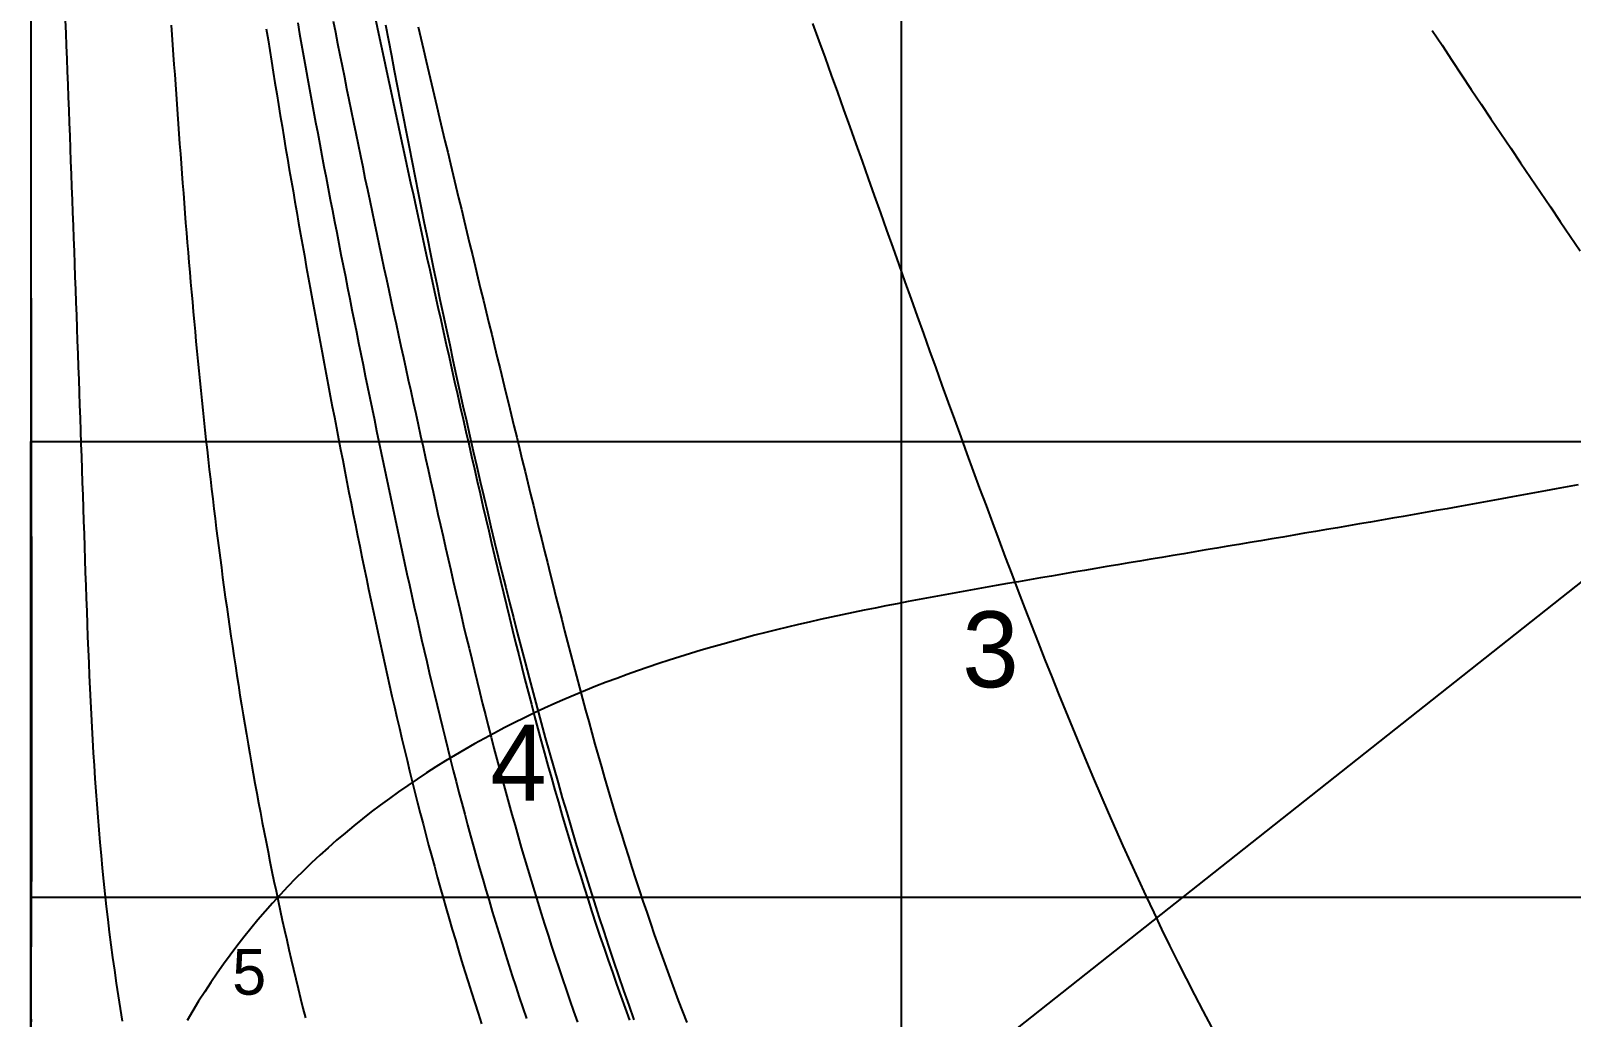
# Model space of a CAD drawing. Extents: x 3 to 181, y 2 to 128.
# Drawn here: x 80.67 to 85.74, y 83.02 to 86.27 of the extents above; entities that cross this region are included whole.
import ezdxf

# ---------------------------------------------------------------- set-up
doc = ezdxf.new("R2010")
doc.units = 0
doc.layers.get('0').update_dxf_attribs({"linetype": 'CONTINUOUS'})

msp = doc.modelspace()

# ---------------------------------------------------------------- linework, layer by layer
for p, q in [((83.5357, 80.4193), (83.5357, 95.6918)), ((80.6682, 89.4914), (80.6682, 80.4193)), ((80.6683, 89.4914), (80.6683, 80.4193)), ((92.1377, 89.4914), (80.6683, 80.4193)), ((80.6695, 84.92), (80.6682, 84.92)), ((80.6683, 83.4196), (80.6683, 84.9196)), ((80.6683, 84.9196), (92.1377, 84.9196)), ((80.6683, 82.4196), (80.6683, 83.4196)), ((80.6683, 83.4196), (92.1377, 83.4196))]:
    msp.add_line(p, q)
for points in [[(80.6683, 86.2847, 0), (80.6683, 86.2651, 0), (80.6683, 86.2455, 0), (80.6683, 86.2259, 0), (80.6683, 86.2062, 0), (80.6683, 86.1866, 0), (80.6683, 86.167, 0), (80.6683, 86.1474, 0), (80.6683, 86.1278, 0), (80.6683, 86.1082, 0), (80.6683, 86.0886, 0), (80.6683, 86.0689, 0), (80.6683, 86.0493, 0), (80.6684, 86.0297, 0), (80.6684, 86.0101, 0), (80.6684, 85.9905, 0), (80.6684, 85.9709, 0), (80.6684, 85.9513, 0), (80.6684, 85.9317, 0), (80.6684, 85.912, 0), (80.6684, 85.8924, 0), (80.6684, 85.8728, 0), (80.6684, 85.8532, 0), (80.6685, 85.8336, 0), (80.6685, 85.814, 0), (80.6685, 85.7944, 0), (80.6685, 85.7748, 0), (80.6685, 85.7551, 0), (80.6685, 85.7355, 0), (80.6685, 85.7159, 0), (80.6686, 85.6963, 0), (80.6686, 85.6767, 0), (80.6686, 85.6571, 0), (80.6686, 85.6375, 0), (80.6686, 85.6178, 0), (80.6686, 85.5982, 0), (80.6687, 85.5786, 0), (80.6687, 85.559, 0), (80.6687, 85.5394, 0), (80.6687, 85.5198, 0), (80.6687, 85.5002, 0), (80.6688, 85.4806, 0), (80.6688, 85.4609, 0), (80.6688, 85.4413, 0), (80.6688, 85.4217, 0), (80.6688, 85.4021, 0), (80.6689, 85.3825, 0), (80.6689, 85.3629, 0), (80.6689, 85.3433, 0), (80.6689, 85.3236, 0), (80.669, 85.304, 0), (80.669, 85.2844, 0), (80.669, 85.2648, 0), (80.669, 85.2452, 0), (80.6691, 85.2256, 0), (80.6691, 85.206, 0), (80.6691, 85.1864, 0), (80.6691, 85.1667, 0), (80.6692, 85.1471, 0), (80.6692, 85.1275, 0), (80.6692, 85.1079, 0), (80.6692, 85.0883, 0), (80.6693, 85.0687, 0), (80.6693, 85.0491, 0), (80.6693, 85.0295, 0), (80.6694, 85.0098, 0), (80.6694, 84.9902, 0), (80.6694, 84.9706, 0), (80.6694, 84.951, 0), (80.6695, 84.9314, 0), (80.6695, 84.9118, 0), (80.6695, 84.8922, 0), (80.6696, 84.8725, 0), (80.6696, 84.8529, 0), (80.6696, 84.8333, 0), (80.6696, 84.8137, 0), (80.6697, 84.7941, 0), (80.6697, 84.7745, 0), (80.6697, 84.7549, 0), (80.6698, 84.7353, 0), (80.6698, 84.7156, 0), (80.6698, 84.696, 0), (80.6699, 84.6764, 0), (80.6699, 84.6568, 0), (80.6699, 84.6372, 0), (80.6699, 84.6176, 0), (80.67, 84.598, 0), (80.67, 84.5784, 0), (80.67, 84.5587, 0), (80.6701, 84.5391, 0), (80.6701, 84.5195, 0), (80.6701, 84.4999, 0), (80.6702, 84.4803, 0), (80.6702, 84.4607, 0), (80.6702, 84.4411, 0), (80.6703, 84.4215, 0), (80.6703, 84.4018, 0), (80.6703, 84.3822, 0), (80.6703, 84.3626, 0), (80.6704, 84.343, 0), (80.6704, 84.3234, 0), (80.6704, 84.3038, 0), (80.6704, 84.2842, 0), (80.6705, 84.2646, 0), (80.6705, 84.2449, 0), (80.6705, 84.2253, 0), (80.6705, 84.2057, 0), (80.6706, 84.1861, 0), (80.6706, 84.1665, 0), (80.6706, 84.1469, 0), (80.6706, 84.1273, 0), (80.6706, 84.1077, 0), (80.6707, 84.088, 0), (80.6707, 84.0684, 0), (80.6707, 84.0488, 0), (80.6707, 84.0292, 0), (80.6707, 84.0096, 0), (80.6707, 83.99, 0), (80.6707, 83.9704, 0), (80.6707, 83.9508, 0), (80.6707, 83.9311, 0), (80.6707, 83.9115, 0), (80.6707, 83.8919, 0), (80.6707, 83.8723, 0), (80.6707, 83.8527, 0), (80.6707, 83.8331, 0), (80.6707, 83.8135, 0), (80.6706, 83.7939, 0), (80.6706, 83.7742, 0), (80.6706, 83.7546, 0), (80.6706, 83.735, 0), (80.6706, 83.7154, 0), (80.6705, 83.6958, 0), (80.6705, 83.6762, 0), (80.6704, 83.6566, 0), (80.6704, 83.637, 0), (80.6704, 83.6173, 0), (80.6703, 83.5977, 0), (80.6703, 83.5781, 0), (80.6702, 83.5585, 0), (80.6702, 83.5389, 0), (80.6701, 83.5193, 0), (80.67, 83.4997, 0), (80.67, 83.48, 0), (80.6699, 83.4604, 0), (80.6698, 83.4408, 0), (80.6697, 83.4212, 0), (80.6697, 83.4016, 0), (80.6696, 83.382, 0), (80.6695, 83.3624, 0), (80.6694, 83.3427, 0), (80.6693, 83.3231, 0), (80.6692, 83.3035, 0), (80.6691, 83.2839, 0), (80.6689, 83.2643, 0), (80.6688, 83.2447, 0), (80.6687, 83.2251, 0), (80.6686, 83.2054, 0), (80.6685, 83.1858, 0), (80.6684, 83.1662, 0), (80.6683, 83.1466, 0), (80.6682, 83.127, 0), (80.6682, 83.1074, 0), (80.6683, 83.0878, 0), (80.6684, 83.0681, 0), (80.6686, 83.0485, 0), (80.6688, 83.0289, 0), (80.6691, 83.0093, 0)], [(80.7814, 86.3064, 0), (80.7831, 86.2642, 0), (80.7847, 86.2219, 0), (80.7864, 86.1797, 0), (80.788, 86.1375, 0), (80.7897, 86.0953, 0), (80.7913, 86.053, 0), (80.7929, 86.0108, 0), (80.7945, 85.9686, 0), (80.7962, 85.9263, 0), (80.7978, 85.8841, 0), (80.7994, 85.8419, 0), (80.801, 85.7996, 0), (80.8026, 85.7574, 0), (80.8042, 85.7152, 0), (80.8058, 85.6729, 0), (80.8074, 85.6307, 0), (80.809, 85.5885, 0), (80.8106, 85.5462, 0), (80.8121, 85.504, 0), (80.8137, 85.4617, 0), (80.8153, 85.4194, 0), (80.8168, 85.3772, 0), (80.8184, 85.3349, 0), (80.8199, 85.2926, 0), (80.8214, 85.2504, 0), (80.8229, 85.2081, 0), (80.8245, 85.1658, 0), (80.826, 85.1235, 0), (80.8275, 85.0812, 0), (80.829, 85.0389, 0), (80.8305, 84.9966, 0), (80.8319, 84.9542, 0), (80.8334, 84.9119, 0), (80.8349, 84.8696, 0), (80.8363, 84.8272, 0), (80.8377, 84.7849, 0), (80.8392, 84.7425, 0), (80.8406, 84.7001, 0), (80.842, 84.6577, 0), (80.8434, 84.6153, 0), (80.8448, 84.5729, 0), (80.8462, 84.5305, 0), (80.8477, 84.4881, 0), (80.8491, 84.4457, 0), (80.8506, 84.4033, 0), (80.8522, 84.3609, 0), (80.8537, 84.3184, 0), (80.8554, 84.276, 0), (80.8571, 84.2336, 0), (80.8589, 84.1912, 0), (80.8607, 84.1488, 0), (80.8627, 84.1064, 0), (80.8647, 84.064, 0), (80.8669, 84.0216, 0), (80.8691, 83.9793, 0), (80.8715, 83.9369, 0), (80.874, 83.8946, 0), (80.8767, 83.8523, 0), (80.8795, 83.81, 0), (80.8824, 83.7677, 0), (80.8855, 83.7254, 0), (80.8887, 83.6832, 0), (80.8921, 83.641, 0), (80.8958, 83.5988, 0), (80.8995, 83.5566, 0), (80.9035, 83.5145, 0), (80.9077, 83.4723, 0), (80.9121, 83.4303, 0), (80.9168, 83.3882, 0), (80.9216, 83.3462, 0), (80.9267, 83.3042, 0), (80.932, 83.2622, 0), (80.9376, 83.2203, 0), (80.9434, 83.1785, 0), (80.9495, 83.1366, 0), (80.9559, 83.0948, 0), (80.9625, 83.0531, 0), (80.9695, 83.0114, 0)], [(81.1309, 86.2907, 0), (81.1331, 86.2581, 0), (81.1353, 86.2255, 0), (81.1375, 86.193, 0), (81.1397, 86.1604, 0), (81.142, 86.1278, 0), (81.1442, 86.0952, 0), (81.1465, 86.0626, 0), (81.1488, 86.03, 0), (81.1511, 85.9974, 0), (81.1535, 85.9649, 0), (81.1558, 85.9323, 0), (81.1582, 85.8997, 0), (81.1606, 85.8671, 0), (81.163, 85.8346, 0), (81.1655, 85.802, 0), (81.168, 85.7695, 0), (81.1705, 85.7369, 0), (81.173, 85.7043, 0), (81.1756, 85.6718, 0), (81.1781, 85.6393, 0), (81.1808, 85.6067, 0), (81.1834, 85.5742, 0), (81.1861, 85.5417, 0), (81.1888, 85.5091, 0), (81.1916, 85.4766, 0), (81.1944, 85.4441, 0), (81.1972, 85.4116, 0), (81.2001, 85.3791, 0), (81.203, 85.3466, 0), (81.206, 85.3142, 0), (81.209, 85.2817, 0), (81.212, 85.2492, 0), (81.2151, 85.2168, 0), (81.2182, 85.1843, 0), (81.2214, 85.1519, 0), (81.2246, 85.1194, 0), (81.2279, 85.087, 0), (81.2312, 85.0546, 0), (81.2346, 85.0222, 0), (81.238, 84.9897, 0), (81.2414, 84.9573, 0), (81.2449, 84.9249, 0), (81.2485, 84.8926, 0), (81.2521, 84.8602, 0), (81.2558, 84.8278, 0), (81.2595, 84.7954, 0), (81.2633, 84.763, 0), (81.2671, 84.7307, 0), (81.271, 84.6983, 0), (81.275, 84.666, 0), (81.279, 84.6336, 0), (81.2831, 84.6013, 0), (81.2872, 84.569, 0), (81.2914, 84.5366, 0), (81.2956, 84.5043, 0), (81.2999, 84.472, 0), (81.3043, 84.4397, 0), (81.3087, 84.4074, 0), (81.3132, 84.3751, 0), (81.3178, 84.3428, 0), (81.3224, 84.3105, 0), (81.3272, 84.2782, 0), (81.3319, 84.2459, 0), (81.3368, 84.2136, 0), (81.3417, 84.1813, 0), (81.3466, 84.1491, 0), (81.3517, 84.1168, 0), (81.3568, 84.0845, 0), (81.362, 84.0523, 0), (81.3673, 84.02, 0), (81.3726, 83.9877, 0), (81.3781, 83.9555, 0), (81.3835, 83.9233, 0), (81.3891, 83.891, 0), (81.3948, 83.8588, 0), (81.4005, 83.8265, 0), (81.4063, 83.7943, 0), (81.4122, 83.7621, 0), (81.4182, 83.7298, 0), (81.4242, 83.6976, 0), (81.4304, 83.6654, 0), (81.4366, 83.6332, 0), (81.4429, 83.601, 0), (81.4493, 83.5687, 0), (81.4557, 83.5365, 0), (81.4623, 83.5043, 0), (81.4689, 83.4721, 0), (81.4757, 83.4399, 0), (81.4825, 83.4077, 0), (81.4894, 83.3755, 0), (81.4964, 83.3433, 0), (81.5035, 83.3111, 0), (81.5107, 83.2789, 0), (81.5181, 83.2468, 0), (81.5255, 83.2146, 0), (81.533, 83.1825, 0), (81.5406, 83.1504, 0), (81.5484, 83.1183, 0), (81.5562, 83.0862, 0), (81.5642, 83.0542, 0), (81.5723, 83.0222, 0)], [(81.547, 86.2981, 0), (81.5534, 86.2617, 0), (81.5598, 86.2253, 0), (81.5663, 86.1889, 0), (81.5729, 86.1525, 0), (81.5794, 86.1161, 0), (81.5861, 86.0797, 0), (81.5927, 86.0434, 0), (81.5994, 86.007, 0), (81.6061, 85.9706, 0), (81.6129, 85.9343, 0), (81.6197, 85.8979, 0), (81.6265, 85.8616, 0), (81.6334, 85.8253, 0), (81.6403, 85.7889, 0), (81.6473, 85.7526, 0), (81.6542, 85.7163, 0), (81.6612, 85.68, 0), (81.6683, 85.6437, 0), (81.6754, 85.6074, 0), (81.6825, 85.5711, 0), (81.6896, 85.5348, 0), (81.6967, 85.4985, 0), (81.7039, 85.4622, 0), (81.7111, 85.4259, 0), (81.7184, 85.3897, 0), (81.7256, 85.3534, 0), (81.7329, 85.3171, 0), (81.7402, 85.2808, 0), (81.7476, 85.2446, 0), (81.7549, 85.2083, 0), (81.7623, 85.1721, 0), (81.7697, 85.1358, 0), (81.7771, 85.0996, 0), (81.7846, 85.0633, 0), (81.7921, 85.0271, 0), (81.7995, 84.9909, 0), (81.807, 84.9546, 0), (81.8146, 84.9184, 0), (81.8221, 84.8822, 0), (81.8296, 84.8459, 0), (81.8372, 84.8097, 0), (81.8448, 84.7735, 0), (81.8525, 84.7373, 0), (81.8601, 84.7011, 0), (81.8678, 84.6649, 0), (81.8755, 84.6287, 0), (81.8833, 84.5925, 0), (81.8911, 84.5563, 0), (81.8989, 84.5202, 0), (81.9068, 84.484, 0), (81.9148, 84.4479, 0), (81.9227, 84.4117, 0), (81.9308, 84.3756, 0), (81.9389, 84.3395, 0), (81.947, 84.3034, 0), (81.9552, 84.2673, 0), (81.9635, 84.2313, 0), (81.9719, 84.1952, 0), (81.9803, 84.1592, 0), (81.9887, 84.1232, 0), (81.9973, 84.0872, 0), (82.0059, 84.0512, 0), (82.0146, 84.0153, 0), (82.0234, 83.9794, 0), (82.0323, 83.9435, 0), (82.0413, 83.9076, 0), (82.0503, 83.8717, 0), (82.0594, 83.8359, 0), (82.0687, 83.8001, 0), (82.078, 83.7643, 0), (82.0874, 83.7285, 0), (82.097, 83.6928, 0), (82.1066, 83.6571, 0), (82.1163, 83.6214, 0), (82.1262, 83.5858, 0), (82.1362, 83.5502, 0), (82.1462, 83.5146, 0), (82.1564, 83.479, 0), (82.1667, 83.4435, 0), (82.1772, 83.408, 0), (82.1877, 83.3726, 0), (82.1984, 83.3371, 0), (82.2092, 83.3018, 0), (82.2202, 83.2664, 0), (82.2312, 83.2311, 0), (82.2424, 83.1958, 0), (82.2537, 83.1606, 0), (82.2651, 83.1254, 0), (82.2767, 83.0902, 0), (82.2883, 83.0551, 0), (82.3001, 83.02, 0)], [(81.664, 86.3039, 0), (81.6713, 86.2669, 0), (81.6785, 86.2299, 0), (81.6859, 86.1929, 0), (81.6932, 86.1559, 0), (81.7006, 86.1189, 0), (81.708, 86.082, 0), (81.7155, 86.045, 0), (81.723, 86.008, 0), (81.7305, 85.9711, 0), (81.7381, 85.9342, 0), (81.7457, 85.8972, 0), (81.7533, 85.8603, 0), (81.761, 85.8234, 0), (81.7686, 85.7864, 0), (81.7764, 85.7495, 0), (81.7841, 85.7126, 0), (81.7919, 85.6757, 0), (81.7997, 85.6388, 0), (81.8075, 85.6019, 0), (81.8154, 85.565, 0), (81.8232, 85.5282, 0), (81.8311, 85.4913, 0), (81.8391, 85.4544, 0), (81.847, 85.4175, 0), (81.855, 85.3806, 0), (81.8629, 85.3438, 0), (81.8709, 85.3069, 0), (81.879, 85.27, 0), (81.887, 85.2332, 0), (81.895, 85.1963, 0), (81.9031, 85.1595, 0), (81.9112, 85.1226, 0), (81.9193, 85.0858, 0), (81.9274, 85.0489, 0), (81.9355, 85.0121, 0), (81.9436, 84.9752, 0), (81.9517, 84.9383, 0), (81.9599, 84.9015, 0), (81.968, 84.8647, 0), (81.9762, 84.8278, 0), (81.9844, 84.791, 0), (81.9926, 84.7541, 0), (82.0008, 84.7173, 0), (82.009, 84.6805, 0), (82.0173, 84.6436, 0), (82.0256, 84.6068, 0), (82.034, 84.57, 0), (82.0423, 84.5332, 0), (82.0508, 84.4964, 0), (82.0592, 84.4596, 0), (82.0677, 84.4229, 0), (82.0763, 84.3861, 0), (82.0849, 84.3494, 0), (82.0935, 84.3126, 0), (82.1023, 84.2759, 0), (82.1111, 84.2392, 0), (82.1199, 84.2026, 0), (82.1288, 84.1659, 0), (82.1378, 84.1293, 0), (82.1469, 84.0927, 0), (82.156, 84.0561, 0), (82.1652, 84.0195, 0), (82.1746, 83.9829, 0), (82.184, 83.9464, 0), (82.1934, 83.9099, 0), (82.203, 83.8734, 0), (82.2127, 83.837, 0), (82.2225, 83.8006, 0), (82.2323, 83.7642, 0), (82.2423, 83.7278, 0), (82.2524, 83.6915, 0), (82.2626, 83.6552, 0), (82.2729, 83.6189, 0), (82.2833, 83.5826, 0), (82.2939, 83.5464, 0), (82.3046, 83.5103, 0), (82.3154, 83.4741, 0), (82.3263, 83.438, 0), (82.3374, 83.402, 0), (82.3486, 83.366, 0), (82.3599, 83.33, 0), (82.3714, 83.294, 0), (82.383, 83.2581, 0), (82.3947, 83.2223, 0), (82.4066, 83.1865, 0), (82.4186, 83.1507, 0), (82.4307, 83.115, 0), (82.443, 83.0793, 0), (82.4554, 83.0436, 0), (82.4679, 83.008, 0)], [(81.8047, 86.3041, 0), (81.8134, 86.2631, 0), (81.8221, 86.2221, 0), (81.8308, 86.1811, 0), (81.8395, 86.1401, 0), (81.8483, 86.0991, 0), (81.857, 86.0581, 0), (81.8658, 86.0171, 0), (81.8746, 85.9761, 0), (81.8834, 85.9351, 0), (81.8923, 85.8942, 0), (81.9011, 85.8532, 0), (81.91, 85.8122, 0), (81.9189, 85.7712, 0), (81.9278, 85.7302, 0), (81.9367, 85.6893, 0), (81.9457, 85.6483, 0), (81.9547, 85.6073, 0), (81.9636, 85.5664, 0), (81.9726, 85.5254, 0), (81.9817, 85.4845, 0), (81.9907, 85.4435, 0), (81.9998, 85.4026, 0), (82.0089, 85.3616, 0), (82.018, 85.3207, 0), (82.0271, 85.2797, 0), (82.0362, 85.2388, 0), (82.0454, 85.1979, 0), (82.0545, 85.1569, 0), (82.0637, 85.116, 0), (82.073, 85.0751, 0), (82.0822, 85.0342, 0), (82.0915, 84.9933, 0), (82.1007, 84.9523, 0), (82.11, 84.9114, 0), (82.1194, 84.8705, 0), (82.1287, 84.8296, 0), (82.1381, 84.7887, 0), (82.1475, 84.7478, 0), (82.1569, 84.7069, 0), (82.1664, 84.6661, 0), (82.176, 84.6252, 0), (82.1855, 84.5843, 0), (82.1952, 84.5435, 0), (82.2049, 84.5027, 0), (82.2146, 84.4619, 0), (82.2245, 84.4211, 0), (82.2343, 84.3803, 0), (82.2443, 84.3396, 0), (82.2544, 84.2988, 0), (82.2645, 84.2581, 0), (82.2747, 84.2174, 0), (82.285, 84.1768, 0), (82.2954, 84.1361, 0), (82.3059, 84.0955, 0), (82.3165, 84.055, 0), (82.3272, 84.0144, 0), (82.338, 83.9739, 0), (82.3489, 83.9334, 0), (82.3599, 83.893, 0), (82.3711, 83.8526, 0), (82.3824, 83.8122, 0), (82.3938, 83.7718, 0), (82.4053, 83.7316, 0), (82.417, 83.6913, 0), (82.4288, 83.6511, 0), (82.4408, 83.6109, 0), (82.4529, 83.5708, 0), (82.4652, 83.5307, 0), (82.4777, 83.4907, 0), (82.4902, 83.4507, 0), (82.503, 83.4107, 0), (82.5159, 83.3708, 0), (82.529, 83.331, 0), (82.5423, 83.2912, 0), (82.5557, 83.2515, 0), (82.5693, 83.2118, 0), (82.5831, 83.1722, 0), (82.597, 83.1326, 0), (82.6111, 83.0931, 0), (82.6254, 83.0537, 0), (82.6398, 83.0143, 0)], [(81.8363, 86.2913, 0), (81.8458, 86.241, 0), (81.8554, 86.1907, 0), (81.865, 86.1404, 0), (81.8747, 86.0902, 0), (81.8844, 86.0399, 0), (81.8941, 85.9896, 0), (81.9039, 85.9394, 0), (81.9137, 85.8891, 0), (81.9236, 85.8389, 0), (81.9336, 85.7887, 0), (81.9436, 85.7385, 0), (81.9537, 85.6883, 0), (81.9638, 85.6381, 0), (81.974, 85.588, 0), (81.9843, 85.5378, 0), (81.9947, 85.4877, 0), (82.0051, 85.4376, 0), (82.0156, 85.3875, 0), (82.0261, 85.3374, 0), (82.0368, 85.2873, 0), (82.0475, 85.2373, 0), (82.0583, 85.1873, 0), (82.0692, 85.1373, 0), (82.0802, 85.0873, 0), (82.0913, 85.0373, 0), (82.1025, 84.9874, 0), (82.1137, 84.9374, 0), (82.1251, 84.8875, 0), (82.1366, 84.8377, 0), (82.1481, 84.7878, 0), (82.1598, 84.738, 0), (82.1716, 84.6881, 0), (82.1834, 84.6383, 0), (82.1954, 84.5886, 0), (82.2075, 84.5388, 0), (82.2197, 84.4891, 0), (82.2321, 84.4394, 0), (82.2445, 84.3898, 0), (82.2571, 84.3401, 0), (82.2698, 84.2905, 0), (82.2826, 84.2409, 0), (82.2956, 84.1914, 0), (82.3087, 84.1418, 0), (82.3219, 84.0924, 0), (82.3352, 84.0429, 0), (82.3487, 83.9935, 0), (82.3624, 83.9441, 0), (82.3761, 83.8947, 0), (82.3901, 83.8454, 0), (82.4042, 83.7961, 0), (82.4184, 83.7469, 0), (82.4328, 83.6977, 0), (82.4474, 83.6486, 0), (82.4622, 83.5995, 0), (82.4771, 83.5504, 0), (82.4922, 83.5015, 0), (82.5075, 83.4526, 0), (82.523, 83.4037, 0), (82.5387, 83.3549, 0), (82.5546, 83.3062, 0), (82.5707, 83.2575, 0), (82.5869, 83.2089, 0), (82.6034, 83.1604, 0), (82.6201, 83.112, 0), (82.637, 83.0636, 0), (82.6542, 83.0153, 0)], [(81.9435, 86.2849, 0), (81.9522, 86.2473, 0), (81.961, 86.2097, 0), (81.9698, 86.1722, 0), (81.9786, 86.1346, 0), (81.9874, 86.097, 0), (81.9963, 86.0595, 0), (82.0052, 86.0219, 0), (82.0141, 85.9844, 0), (82.023, 85.9468, 0), (82.0319, 85.9093, 0), (82.0409, 85.8717, 0), (82.0498, 85.8342, 0), (82.0588, 85.7966, 0), (82.0678, 85.7591, 0), (82.0769, 85.7216, 0), (82.0859, 85.6841, 0), (82.0949, 85.6465, 0), (82.104, 85.609, 0), (82.1131, 85.5715, 0), (82.1221, 85.534, 0), (82.1312, 85.4965, 0), (82.1403, 85.4589, 0), (82.1494, 85.4214, 0), (82.1585, 85.3839, 0), (82.1677, 85.3464, 0), (82.1768, 85.3089, 0), (82.1859, 85.2714, 0), (82.195, 85.2338, 0), (82.2042, 85.1963, 0), (82.2133, 85.1588, 0), (82.2225, 85.1213, 0), (82.2316, 85.0838, 0), (82.2407, 85.0462, 0), (82.2499, 85.0087, 0), (82.259, 84.9712, 0), (82.2681, 84.9336, 0), (82.2773, 84.8961, 0), (82.2864, 84.8586, 0), (82.2955, 84.821, 0), (82.3047, 84.7835, 0), (82.3138, 84.746, 0), (82.323, 84.7084, 0), (82.3322, 84.6709, 0), (82.3414, 84.6334, 0), (82.3506, 84.5959, 0), (82.3599, 84.5583, 0), (82.3692, 84.5208, 0), (82.3785, 84.4834, 0), (82.3879, 84.4459, 0), (82.3973, 84.4084, 0), (82.4068, 84.371, 0), (82.4163, 84.3335, 0), (82.4259, 84.2961, 0), (82.4356, 84.2587, 0), (82.4453, 84.2213, 0), (82.4551, 84.184, 0), (82.4649, 84.1466, 0), (82.4749, 84.1093, 0), (82.4849, 84.072, 0), (82.495, 84.0348, 0), (82.5052, 83.9975, 0), (82.5155, 83.9603, 0), (82.5259, 83.9232, 0), (82.5364, 83.886, 0), (82.547, 83.8489, 0), (82.5577, 83.8118, 0), (82.5685, 83.7748, 0), (82.5794, 83.7378, 0), (82.5905, 83.7008, 0), (82.6017, 83.6639, 0), (82.613, 83.627, 0), (82.6244, 83.5901, 0), (82.636, 83.5533, 0), (82.6478, 83.5165, 0), (82.6596, 83.4798, 0), (82.6717, 83.4432, 0), (82.6838, 83.4065, 0), (82.6962, 83.37, 0), (82.7086, 83.3334, 0), (82.7213, 83.2969, 0), (82.7341, 83.2605, 0), (82.747, 83.2241, 0), (82.7601, 83.1878, 0), (82.7734, 83.1516, 0), (82.7868, 83.1153, 0), (82.8003, 83.0792, 0), (82.8141, 83.0431, 0), (82.8279, 83.007, 0)], [(83.2426, 86.2957, 0), (83.2631, 86.2391, 0), (83.2836, 86.1824, 0), (83.304, 86.1258, 0), (83.3243, 86.0691, 0), (83.3446, 86.0125, 0), (83.3649, 85.9558, 0), (83.3851, 85.8991, 0), (83.4054, 85.8424, 0), (83.4255, 85.7857, 0), (83.4457, 85.7289, 0), (83.4659, 85.6722, 0), (83.4861, 85.6155, 0), (83.5062, 85.5587, 0), (83.5264, 85.502, 0), (83.5466, 85.4453, 0), (83.5668, 85.3886, 0), (83.5871, 85.3318, 0), (83.6074, 85.2751, 0), (83.6277, 85.2184, 0), (83.6481, 85.1617, 0), (83.6685, 85.105, 0), (83.689, 85.0483, 0), (83.7095, 84.9917, 0), (83.7301, 84.935, 0), (83.7508, 84.8784, 0), (83.7716, 84.8218, 0), (83.7925, 84.7652, 0), (83.8135, 84.7087, 0), (83.8345, 84.6521, 0), (83.8557, 84.5956, 0), (83.877, 84.5391, 0), (83.8984, 84.4827, 0), (83.9199, 84.4263, 0), (83.9416, 84.3699, 0), (83.9634, 84.3135, 0), (83.9854, 84.2573, 0), (84.0075, 84.201, 0), (84.0298, 84.1449, 0), (84.0523, 84.0888, 0), (84.075, 84.0327, 0), (84.0978, 83.9768, 0), (84.1209, 83.921, 0), (84.1442, 83.8652, 0), (84.1678, 83.8095, 0), (84.1916, 83.754, 0), (84.2156, 83.6986, 0), (84.2399, 83.6433, 0), (84.2645, 83.5881, 0), (84.2894, 83.533, 0), (84.3145, 83.4781, 0), (84.34, 83.4234, 0), (84.3657, 83.3688, 0), (84.3918, 83.3143, 0), (84.4182, 83.26, 0), (84.445, 83.2059, 0), (84.4721, 83.152, 0), (84.4995, 83.0983, 0), (84.5274, 83.0447, 0), (84.5556, 82.9914, 0)], [(81.4437, 86.278, 0), (81.4493, 86.2424, 0), (81.4549, 86.2068, 0), (81.4606, 86.1712, 0), (81.4663, 86.1356, 0), (81.472, 86.1, 0), (81.4778, 86.0644, 0), (81.4836, 86.0289, 0), (81.4895, 85.9933, 0), (81.4954, 85.9577, 0), (81.5013, 85.9222, 0), (81.5073, 85.8866, 0), (81.5133, 85.8511, 0), (81.5194, 85.8155, 0), (81.5255, 85.78, 0), (81.5316, 85.7445, 0), (81.5378, 85.7089, 0), (81.544, 85.6734, 0), (81.5502, 85.6379, 0), (81.5564, 85.6024, 0), (81.5627, 85.5669, 0), (81.5691, 85.5314, 0), (81.5754, 85.4959, 0), (81.5818, 85.4604, 0), (81.5883, 85.4249, 0), (81.5947, 85.3894, 0), (81.6012, 85.354, 0), (81.6077, 85.3185, 0), (81.6143, 85.283, 0), (81.6208, 85.2476, 0), (81.6275, 85.2121, 0), (81.6341, 85.1766, 0), (81.6408, 85.1412, 0), (81.6475, 85.1057, 0), (81.6542, 85.0703, 0), (81.6609, 85.0349, 0), (81.6677, 84.9994, 0), (81.6745, 84.964, 0), (81.6813, 84.9286, 0), (81.6882, 84.8932, 0), (81.6951, 84.8578, 0), (81.702, 84.8223, 0), (81.7089, 84.7869, 0), (81.7159, 84.7515, 0), (81.7229, 84.7161, 0), (81.73, 84.6808, 0), (81.737, 84.6454, 0), (81.7442, 84.61, 0), (81.7513, 84.5747, 0), (81.7586, 84.5393, 0), (81.7658, 84.504, 0), (81.7731, 84.4686, 0), (81.7805, 84.4333, 0), (81.7879, 84.398, 0), (81.7954, 84.3627, 0), (81.8029, 84.3275, 0), (81.8105, 84.2922, 0), (81.8182, 84.2569, 0), (81.8259, 84.2217, 0), (81.8337, 84.1865, 0), (81.8415, 84.1513, 0), (81.8495, 84.1161, 0), (81.8575, 84.0809, 0), (81.8655, 84.0458, 0), (81.8737, 84.0107, 0), (81.8819, 83.9755, 0), (81.8902, 83.9405, 0), (81.8986, 83.9054, 0), (81.9071, 83.8703, 0), (81.9157, 83.8353, 0), (81.9243, 83.8003, 0), (81.9331, 83.7653, 0), (81.9419, 83.7304, 0), (81.9508, 83.6954, 0), (81.9598, 83.6605, 0), (81.969, 83.6256, 0), (81.9782, 83.5908, 0), (81.9875, 83.556, 0), (81.997, 83.5212, 0), (82.0065, 83.4864, 0), (82.0162, 83.4516, 0), (82.0259, 83.4169, 0), (82.0358, 83.3822, 0), (82.0458, 83.3476, 0), (82.0559, 83.313, 0), (82.0661, 83.2784, 0), (82.0765, 83.2438, 0), (82.0869, 83.2093, 0), (82.0975, 83.1748, 0), (82.1082, 83.1403, 0), (82.119, 83.1059, 0), (82.1299, 83.0715, 0), (82.1409, 83.0371, 0), (82.152, 83.0028, 0)], [(85.2831, 86.2727, 0), (85.3151, 86.2241, 0), (85.3472, 86.1755, 0), (85.3794, 86.1269, 0), (85.4116, 86.0784, 0), (85.4439, 86.03, 0), (85.4763, 85.9816, 0), (85.5087, 85.9332, 0), (85.5412, 85.8849, 0), (85.5738, 85.8366, 0), (85.6064, 85.7883, 0), (85.6391, 85.7401, 0), (85.6718, 85.692, 0), (85.7046, 85.6438, 0), (85.7375, 85.5958, 0), (85.7704, 85.5477, 0)], [(85.7632, 84.7772, 0), (85.7273, 84.7704, 0), (85.6914, 84.7637, 0), (85.6554, 84.757, 0), (85.6195, 84.7503, 0), (85.5836, 84.7437, 0), (85.5476, 84.7371, 0), (85.5117, 84.7306, 0), (85.4757, 84.7241, 0), (85.4397, 84.7176, 0), (85.4037, 84.7111, 0), (85.3677, 84.7047, 0), (85.3317, 84.6983, 0), (85.2957, 84.6919, 0), (85.2597, 84.6856, 0), (85.2236, 84.6793, 0), (85.1876, 84.673, 0), (85.1515, 84.6667, 0), (85.1155, 84.6605, 0), (85.0794, 84.6543, 0), (85.0433, 84.6481, 0), (85.0072, 84.6419, 0), (84.9711, 84.6357, 0), (84.935, 84.6295, 0), (84.8989, 84.6234, 0), (84.8627, 84.6173, 0), (84.8266, 84.6111, 0), (84.7904, 84.605, 0), (84.7543, 84.5989, 0), (84.7181, 84.5928, 0), (84.6819, 84.5867, 0), (84.6458, 84.5807, 0), (84.6096, 84.5746, 0), (84.5734, 84.5685, 0), (84.5372, 84.5624, 0), (84.5009, 84.5563, 0), (84.4647, 84.5502, 0), (84.4285, 84.5442, 0), (84.3922, 84.5381, 0), (84.356, 84.532, 0), (84.3197, 84.5259, 0), (84.2834, 84.5197, 0), (84.2471, 84.5136, 0), (84.2109, 84.5075, 0), (84.1746, 84.5013, 0), (84.1382, 84.4952, 0), (84.1019, 84.489, 0), (84.0656, 84.4828, 0), (84.0293, 84.4766, 0), (83.9929, 84.4704, 0), (83.9566, 84.4641, 0), (83.9202, 84.4578, 0), (83.8839, 84.4515, 0), (83.8475, 84.4452, 0), (83.8111, 84.4389, 0), (83.7747, 84.4324, 0), (83.7384, 84.426, 0), (83.702, 84.4194, 0), (83.6657, 84.4128, 0), (83.6293, 84.4062, 0), (83.593, 84.3994, 0), (83.5567, 84.3925, 0), (83.5205, 84.3855, 0), (83.4842, 84.3785, 0), (83.448, 84.3712, 0), (83.4118, 84.3639, 0), (83.3757, 84.3564, 0), (83.3396, 84.3488, 0), (83.3036, 84.341, 0), (83.2676, 84.3331, 0), (83.2316, 84.325, 0), (83.1957, 84.3167, 0), (83.1599, 84.3082, 0), (83.1241, 84.2995, 0), (83.0884, 84.2906, 0), (83.0528, 84.2815, 0), (83.0173, 84.2721, 0), (82.9818, 84.2626, 0), (82.9464, 84.2528, 0), (82.9111, 84.2427, 0), (82.8758, 84.2324, 0), (82.8407, 84.2219, 0), (82.8056, 84.211, 0), (82.7707, 84.1999, 0), (82.7358, 84.1885, 0), (82.7011, 84.1768, 0), (82.6664, 84.1648, 0), (82.6319, 84.1524, 0), (82.5975, 84.1398, 0), (82.5632, 84.1268, 0), (82.529, 84.1135, 0), (82.4949, 84.0998, 0), (82.461, 84.0858, 0), (82.4272, 84.0714, 0), (82.3935, 84.0566, 0), (82.36, 84.0415, 0), (82.3266, 84.0259, 0), (82.2934, 84.01, 0), (82.2603, 83.9937, 0), (82.2273, 83.9769, 0), (82.1946, 83.9598, 0), (82.162, 83.9422, 0), (82.1296, 83.9243, 0), (82.0974, 83.9059, 0), (82.0655, 83.8871, 0), (82.0337, 83.868, 0), (82.0023, 83.8484, 0), (81.971, 83.8284, 0), (81.94, 83.8081, 0), (81.9093, 83.7873, 0), (81.8789, 83.7661, 0), (81.8488, 83.7445, 0), (81.8189, 83.7225, 0), (81.7894, 83.7002, 0), (81.7603, 83.6774, 0), (81.7314, 83.6542, 0), (81.7029, 83.6306, 0), (81.6748, 83.6066, 0), (81.647, 83.5821, 0), (81.6197, 83.5573, 0), (81.5927, 83.5321, 0), (81.5661, 83.5065, 0), (81.5399, 83.4805, 0), (81.5142, 83.4541, 0), (81.4889, 83.4272, 0), (81.4641, 83.4, 0), (81.4397, 83.3724, 0), (81.4158, 83.3444, 0), (81.3923, 83.316, 0), (81.3692, 83.2872, 0), (81.3467, 83.2581, 0), (81.3246, 83.2286, 0), (81.3029, 83.1988, 0), (81.2817, 83.1687, 0), (81.261, 83.1383, 0), (81.2407, 83.1075, 0), (81.2209, 83.0765, 0), (81.2015, 83.0452, 0), (81.1826, 83.0136, 0)]]:
    msp.add_polyline3d(points)

# ---------------------------------------------------------------- texts
for s, height, p in [('3', 0.25, (83.7353, 84.1103)), ('4', 0.25, (82.1812, 83.7369)), ('5', 0.15, (81.3316, 83.0983))]:
    msp.add_text(s, height=height).set_placement(p)

doc.saveas('drawing.dxf')
